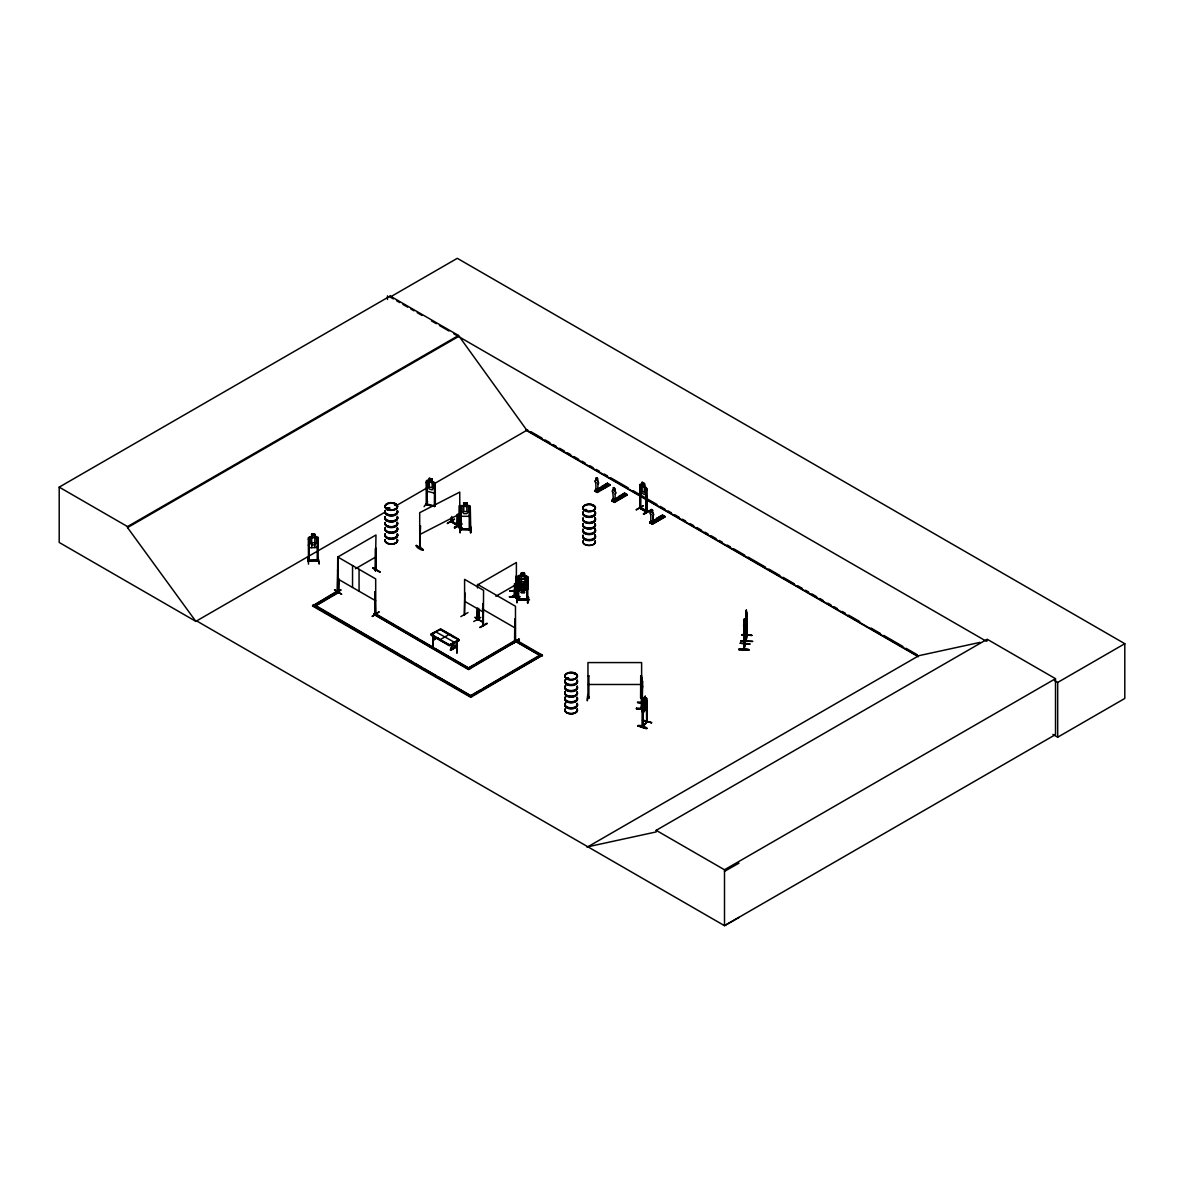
<?xml version="1.0" encoding="UTF-8"?>
<svg xmlns="http://www.w3.org/2000/svg" width="1184" height="1184" viewBox="0 0 1184 1184"><rect width="100%" height="100%" fill="white"/><g stroke="black" fill="none" stroke-linecap="round" stroke-linejoin="round"><path stroke-width="1.5" d="M642.276 726.769L643.045 725.614L642.276 726.029M647.13 721.9L642.187 726.044L643.045 726.414L642.69 704.465L642.527 726.976L647.189 721.855L646.804 699.877L646.642 722.403L647.189 721.056L646.642 721.604M642.142 690.08C643.667 674.318 639.893 708.876 642.261 690.094M744.618 630.998C745.091 620.386 744.026 641.092 743.596 633.336M746.512 622.355C748.022 606.593 744.262 641.151 746.616 622.355M744.203 620.549C744.336 624.294 744.218 613.667 744.055 623.361M646.508 708.713L636.459 708.831L636.518 708.076M636.504 708.15L641.891 708.328M738.816 649.735C748.688 647.352 755.836 652.029 738.875 649.439M738.86 649.054L748.88 649.587M740.873 640.825C758.086 641.698 755.422 641.417 740.829 641.121M597.609 490.916L598.038 484.004A2.235 1.302 59.5 0 0 597.713 480.941L597.609 481A2.235 1.302 59.5 0 1 597.95 484.064L598.038 484.004M614.807 500.832L615.236 493.92A2.235 1.302 59.5 0 0 614.896 490.872L614.896 488.888L614.807 490.916A2.235 1.302 59.5 0 1 615.132 493.98L615.236 493.92M641.24 685.27L641.462 683.656L641.462 694.549M743.7 633.41L744.706 620.608M517.911 588.788L517.926 576.386L518.977 575.454L526.599 575.868M521.212 589.78L517.911 588.729L519.11 589.691M521.197 592.533L521.315 589.691L519.672 588.744L519.672 583.712L521.315 581.61L521.315 576.593L524.394 576.697L526.036 588.951L524.394 589.795L524.497 592.651L521.197 592.533L524.512 592.577M524.497 589.943L527.798 589.025L527.812 576.697L524.408 575.735C527.058 571.591 518.548 571.532 521.315 575.69L519.672 576.534L519.672 581.566L521.315 583.771L524.394 583.875L526.036 581.773L526.036 576.741L524.512 575.646M527.679 581.877L526.776 579.094L519.051 578.843L517.911 581.551M518.77 578.058L517.882 577.822L517.956 599.992L518 598.867C521.789 598.66 541.858 600.377 517.97 599.962M518.962 575.528L521.33 575.631M517.497 596.899L516.92 602.7L517.512 596.854M516.964 602.641L518 596.47M518.932 586.391L517.926 583.608L518.932 586.391L526.673 586.583L527.798 584.008M526.895 600.258L526.806 578.118L526.732 599.992M527.694 578.354L526.791 578.325M527.516 603.056L528.123 596.795L527.516 602.597M528.079 603.07L528.656 597.254M744.1 631.457L744.381 618.744M597.713 490.857L596.011 490.013L595.789 482.717A2.235 1.302 59.5 0 1 596.114 480.038L596.011 478.129L597.121 477.744M595.626 491.138L595.73 489.48C596.721 490.368 596.188 490.191 596.262 489.244L594.975 490.768L597.002 491.922L598.29 490.398L598.468 491.449M613.416 487.601L613.208 490.013A2.235 1.302 59.5 0 0 612.868 492.707L613.401 500.151M613.919 499.382L613.179 500.21M614.185 501.838L615.665 500.432L615.665 501.38L613.194 499.707L613.978 499.826M651.052 509.89L651.141 511.814A2.235 1.302 59.5 0 0 650.815 514.492L650.712 514.552A2.235 1.302 59.5 0 1 651.052 511.873L651.17 509.623M650.815 514.492L650.8 521.789L653.509 523.224L653.509 522.277L650.652 521.315M651.614 521.552C651.17 521.419 652.132 521.212 651.304 521.981M646.212 708.668C649.039 698.886 643.119 718.806 642.172 710.474M636.459 708.861L641.817 708.728L642.335 705.205M637.599 702.408L642.557 702.586M641.639 679.882L642.024 677.84L641.58 690.538L641.417 689.325M641.358 683.716L642.246 679.246L642.276 726.828L646.76 721.796M642.72 681.229L642.187 703.562M641.58 688.378L641.906 686.602M641.269 708.787L642.32 703.059M642.646 712.65L642.246 702.364M642.32 703.118L641.462 707.618M642.927 702.438L643.696 708.787L645.872 704.199L645.25 696.31L643.637 697.968L642.734 702.793L637.554 702.304M751.929 635.482L741.968 634.668M746.009 612.158C746.778 605.853 745.802 616.612 746.216 611.921M745.728 615.976L746.719 611.965M743.937 629.281L744.055 627.786M745.076 622.133L744.973 644.614L744.618 620.15M746.986 614.008L746.63 635.956L747.03 635.098M745.95 620.653L746.26 618.877M743.759 649.158L745.017 644.54M744.588 644.466L744.736 643.149L745.091 644.496M744.721 644.007L744.055 649.75L745.121 644.096M746.201 640.544L745.639 641.047L746.69 635.334M746.69 635.394L746.112 640.233M746.26 613.845L746.053 641.106L747.119 635.453M749.916 644.259L739.911 643.208L749.916 643.8M637.658 725.881C642.276 723.483 656.084 733 637.673 725.807M646.582 728.53L637.88 725.511L646.834 728.264M460.842 616.598L467.976 612.572M604.092 486.713L602.7 486.935L603.825 487.157M603.633 486.372L603.648 487.349M619.987 496.496L621.289 496.925M621.023 497.236L621.171 496.407M514.404 591.364L514.848 590.046M514.448 596.529L514.492 583.594M387.079 508.469L387.804 509.046M387.716 509.238L388.84 508.469L387.183 508.868M395.056 504.724L394.509 504.798M395.367 504.414L394.583 504.872M431.213 633.973L431.464 635.127L449.491 645.428L458.682 640.485M458.785 640.662L458.534 639.197L440.744 628.956L431.302 633.84L431.464 635.438L449.491 645.739L458.534 640.914L458.785 639.745L440.507 629.207L431.302 634.15L449.047 644.984L450.616 644.703M433.433 634.728L433.092 647.13L432.737 634.728M457.246 640.825L456.906 653.242L456.55 640.825M584.881 510.274L585.666 509.52M586.124 510.437L585.991 509.475L585.296 510.304M586.687 510.171L585.636 510.23L586.716 510.038M586.065 509.579L586.509 510.526M592.562 505.849L593.273 506.13M574.358 674.096L575.113 673.859M575.113 674.525L574.447 674.036M595.73 491.079L596.47 491.478L596.632 489.406M613.8 499.396L613.06 500.136L613.519 499.544M650.904 521.981L651.881 521.626M341.614 594.22L334.48 589.75L341.569 594.25M482.036 621.718L474.902 617.264L482.006 621.763M416.324 545.469C432.323 553.52 415.91 549.583 416.368 545.41M423.058 550.086L416.265 545.854M451.992 645.25L450.823 649.572L451.933 645.191L456.743 645.502L456.861 646.73L450.63 650.327L450.527 649.187M596.795 489.85L595.818 490.146L596.529 489.85M613.8 499.737C613.963 501.809 612.542 499.071 613.49 499.988M642.216 703.34L642.749 701.786M514.448 590.964L514.566 596.588M645.902 498.035L646.76 495.933M646.76 495.83L646.035 498.109M317.105 547.482L318.111 544.684L317.105 547.482L309.364 547.748L308.343 545.025M469.056 516.194L470.152 513.59M470.255 513.604L469.13 516.342L461.375 516.283L460.354 513.604M747.03 635.971L747.074 613.49M518.015 581.566L519.051 578.843L526.776 579.154M435.298 490.605L434.232 493.077L427.128 491.271L426.24 488.296L427.172 491.212M613.238 487.823L614.096 487.527M447.374 523.55L454.552 519.095L447.448 523.195M636.237 509.934L643.001 505.746M643.326 505.849L636.282 509.623M340.681 589.958L334.006 593.85M473.733 621.541L480.808 617.412M337.396 592.355L337.736 570.318L338.461 592.622L337.425 592.4L337.736 556.998L375.683 578.902L375.757 614.156M338.639 591.719L337.662 591.378L315.521 604.284M375.432 613.46L374.692 613.09L375.506 613.504M477.285 608.354C475.879 622.488 478.81 625.182 478.173 608.576M477.936 608.724L477.774 620.076L478.499 618.744M514.744 640.248L515.07 641.61M307.944 557.93L308.536 564.161M450.882 521.759L451.844 521.922M458.164 514.64C460.265 519.273 455.692 527.457 458.119 524.734M457.187 525.356L457.512 514.27M451.119 521.537L458.252 525.607L457.764 524.941M460.102 532.652L459.762 505.39L459.466 527.798M646.76 512.154L639.73 508.173L639.967 507.152L640.278 508.498M640.751 507.61L646.508 510.852L646.834 512.198L646.76 488.637L640.574 484.078L639.745 484.67L640.47 494.986L639.745 491.893M587.752 694.579L587.323 700.81L587.752 694.89M746.112 641.032L745.95 615.621M744.1 649.676L744.262 622.488L744.174 649.631M375.742 569.918L376.053 569.356M376.231 548.429L375.594 570.718L376.231 548.429L375.343 548.666L375.52 570.747L375.979 569.4M479.357 609.79L478.78 619.78L479.106 609.642M452.17 645.28L450.69 644.2M456.743 645.502L450.616 649.616M420.601 546.993L419.92 548.103L420.379 525.652L420.054 548.029M387.627 508.084L387.434 508.883M388.752 508.868L387.967 508.217M431.213 634.58L439.767 629.562M431.213 634.89L449.491 644.821L458.785 640.056M585.296 509.682L585.636 510.408L584.911 510.038M568.409 678.225L567.24 678.225L568.512 677.914M567.98 678.654L568.246 677.796M429.215 480.926L427.158 480.408L434.202 482.214M427.024 482.894L426.196 482.687L427.024 482.894L426.891 504.828L427.113 504.029M432.234 479.002L429.215 478.232L429.318 481.044L427.809 481.562L427.809 486.594L429.318 489.125L432.145 489.85L433.655 488.074L433.655 483.042L432.145 481.755L432.278 478.943M432.234 481.696L435.253 483.412L435.342 504.872M434.513 484.582L435.342 484.804L434.513 484.582L434.38 506.678M427.69 501.661L424.079 506.678M427.024 504.798C425.337 504.562 427.853 502.712 426.284 504.354M427.261 504.073L435.09 506.086M434.38 505.879L435.298 505.82M308.254 560.372L318.304 560.062M308.254 561.172L309.394 561.334L308.284 561.364M646.745 722.329L646.286 697.85L642.675 701.831L645.206 696.458M643.948 699.063L644.851 697.154M642.675 712.516L646.168 708.624M651.703 722.788L642.572 720.286L651.466 722.654M588.862 697.198L587.886 697.228L588.981 697.198M588.759 696.976L588.862 698.057L588.862 675.886L587.96 675.901L588.862 675.886M641.698 698.027L640.633 698.042L641.61 696.947M470.152 507.818L469.249 507.818L469.249 529.914C474.606 530.136 455.411 529.485 461.316 529.722M464.276 614.733L464.912 592.858M482.983 603.588L483.353 625.7M308.462 537.906L309.438 536.9L318.23 537.462L318.126 561.127L308.462 561.127M527.724 600.051L518 599.666M460.354 506.441L463.773 505.509M337.973 591.349L339.009 591.26M338.935 591.896L338.224 592.281M375.269 570.614L376.053 570.155M375.343 570.54L375.979 534.976L338.047 556.88L338.21 592.77L338.047 570.2M478.499 619.543L479.357 619.41M515.81 598.009L516.742 597.831L516.402 575.794L515.691 598.112L516.476 597.654M516.002 597.476L516.742 597.032L516.061 598.216M527.694 588.996L526.702 589.928L519.08 589.706M642.542 726.399L642.586 725.614M419.743 547.038L420.379 546.756M419.743 547.837L419.698 512.687L459.762 492.085L459.762 527.294L459.007 527.694M459.007 526.895L459.836 526.451M459.954 527.502L459.244 527.842L459.096 505.746M308.358 560.372L318.318 560.254M317.416 560.343L318.318 561.053M657.845 518.784L659.207 518.444M585.236 510.23L586.124 509.83M568.246 678.565L567.18 678.58M427.202 480.349L426.196 481.118L426.24 504.665L432.486 506.19M588.063 696.947L587.886 698.027L588.981 697.998M469.352 529.692L470.255 529.722M470.122 529.144L460.398 529.174M470.255 529.914L470.048 528.863L469.13 529.914M527.798 599.459L517.97 599.163M527.798 600.258L527.694 576.741M607.303 483.472L610.086 485.026L597.313 492.514L594.782 490.857L596.07 489.14L596.307 490.087M609.612 484.774L607.481 483.368L594.59 490.975L607.954 483.634L595.374 491.434M609.301 484.611L596.529 492.056L598.468 490.502M623.391 493.861C629.799 496.658 620.638 494.364 624.678 493.106L627.268 494.956L614.511 502.445L611.788 500.906L612.587 501.38L625.33 493.876L612.246 501.172L611.98 499.826L613.268 499.071M611.95 500.891L624.678 493.106M626.81 494.69L613.726 501.986L627.106 494.764L624.989 493.713M612.454 501.172L625.3 493.876M614.185 502.253L615.665 500.432M662.374 515.292L661.234 515.898M663.144 515.721L649.986 522.958M652.34 524.29L651.555 523.831L652.369 524.305L665.112 516.801L662.522 514.951M651.718 523.816L664.92 516.298L651.777 523.846M596.011 478.129L596.114 480.038A2.235 1.302 59.5 0 0 595.685 482.776L595.789 482.717M601.605 486.639C608.014 489.436 598.867 487.142 602.893 485.884L605.29 487.423L602.893 485.884M604.047 485.203C610.456 488 601.294 485.706 605.335 484.448L607.732 485.988L605.335 484.448M606.193 483.93C612.602 486.728 603.455 484.448 607.481 483.176M607.954 483.634L595.434 491.449M609.878 484.537L596.736 492.07M613.208 490.013L613.297 489.969A2.235 1.302 59.5 0 0 612.972 492.648L612.972 492.648M612.158 500.699L613.46 499.174M618.803 496.57C625.196 499.367 616.05 497.073 620.09 495.8L622.488 497.162M621.23 495.134C627.638 497.931 618.492 495.637 622.532 494.364L624.93 495.726M614.037 502.179L627.076 494.453M652.65 512.776L652.739 512.716A2.235 1.302 59.5 0 1 653.08 515.78L652.739 522.632L652.976 515.824A2.235 1.302 59.5 0 0 652.65 512.776L652.636 510.23M652.399 524.305L649.824 522.632L651.289 521.019M656.646 518.414C663.04 521.212 653.894 518.918 657.934 517.66L660.332 519.199L657.934 517.66M659.074 517.171L660.361 516.224L662.759 517.763L660.361 516.224M649.838 522.766L662.522 515.144M651.496 523.254L651.526 521.374M649.824 521.685L652.029 523.683L653.509 522.277M338.387 570.673L337.499 570.451M372.694 568.068L380.153 572.035L372.99 567.95M337.884 591.423L339.038 592.311L315.314 606.001L339.038 591.615L337.647 590.816L312.546 606.001L470.729 697.317L542.42 655.24L515.943 639.952L468.509 668.013L473.26 665.275M333.947 594.205L341.022 590.032M338.047 592.104L338.683 580.382M375.076 613.756L375.032 591.852L375.506 614.304M372.102 616.302L379.206 611.743L372.486 616.479M515.943 598.26L516.653 575.942M513.027 595.685L520.575 599.548L513.427 595.463M478.78 618.98L479.431 618.536M514.581 641.328L514.818 619.188L515.292 641.654M511.932 643.223L518.992 639.094L512.272 643.815M513.397 642.808L519.051 639.508M519.347 639.686L513.693 643.03L519.347 639.73L518.947 639.049M487.216 623.672L479.949 627.579M479.949 627.283L487.038 623.154M196.722 620.964L195.952 621.422L59.2 542.464L59.2 487.142L390.187 296.044L458.519 335.486L526.85 430.266L918.074 656.143M390.187 296.044L390.187 297.066L457.305 258.319L1124.8 643.696L1124.8 698.456L1057.682 737.203L1052.887 734.42M59.2 487.142L127.532 526.584L458.519 335.486M738.994 917.422L724.504 925.681L196.633 620.919L195.848 621.363L127.532 527.605L458.519 336.508M195.848 621.363L384.874 512.228M396.033 505.79L426.344 488.282M434.321 483.679L527.62 429.822M355.437 568.749L375.979 556.88M457.808 524.926L451.119 520.738L451.444 522.085M312.546 606.001L313.938 604.506L472.105 696.518L438.554 677.144M457.202 524.749L451.918 521.419M454.552 527.309L460.265 524.038C441.144 535.479 476.338 515.987 454.937 527.946M454.597 527.679L460.339 524.482M373.67 614.17L468.509 668.93L517.319 640.751L468.509 669.611L373.67 614.17L375.047 613.371L469.9 668.812L435.12 648.728M373.67 614.851L375.047 614.052L375.032 591.852M642.083 482.347L644.496 483.649L645.502 488.015L645.502 493.047L644.348 494.527L642.157 493.269L641.003 490.442L641.003 485.41L642.157 485.188L642.157 482.302L644.496 483.649M639.745 484.67L639.819 508.202M640.041 486.091L640.677 486.461M645.931 487.26L646.834 488.652M478.469 584.393L516.402 562.489L516.342 597.668M646.153 511.843L646.36 489.732L647.012 511.991M646.997 490.102L646.109 489.88M639.789 508.128L646.997 512.021M495.859 596.262L516.402 584.393M432.811 633.854L435.505 632.3M643.43 513.752L650.889 510.245L643.785 514.359M643.46 514.137L650.578 510.038M433.137 639.552L436.556 637.924L433.433 640.396M457.024 645.842L450.616 650.297M450.379 650.164L456.861 646.73M476.412 663.454L515.943 640.633L539.445 654.204M480.304 690.183L470.729 695.718L541.029 654.441L542.42 655.921M483.501 688.333L502.682 677.263M505.879 675.413L539.43 656.04M312.546 605.305L470.729 696.621L542.42 655.24M587.086 847.241L918.858 655.684L979.982 642.394M587.856 846.782L656.188 831.923L656.188 830.339L987.175 639.242L1055.506 678.684L1055.506 734.583L724.504 925.681L724.504 869.781L1055.506 678.684M987.175 640.825L986.405 641.284L453.753 333.755M1054.515 680.608L1057.682 682.443L1124.8 643.696M724.504 871.38L738.994 863.121M456.595 525.178L463.743 529.263L457.009 524.956M459.466 526.998L460.191 532.726L460.354 506.382M419.698 547.896L420.379 525.652M419.698 534.591L459.762 513.989M620.105 496.555L621.008 496.481M659.014 518.858L658.112 519.08M434.424 505.672L434.632 506.486M586.465 510.408L585.177 510.408M450.231 644.762L458.534 639.804L449.742 634.728M438.198 637.614L433.107 639.404L436.452 637.821M651.748 521.641L650.771 521.241L650.652 522.914M651.274 509.386L652.34 509.727M642.616 702.911L637.554 702.6M464.631 614.91L464.587 579.361L483.56 590.313L483.338 625.33M639.967 507.951L640.041 491.567M646.286 510.807L647.071 511.251L640.751 507.832M309.187 560.609L309.187 561.408M317.401 560.861L318.304 560.861M318.126 561.127L318.2 560.062M460.398 528.893L461.316 528.922M460.398 529.973L461.316 529.914L461.212 507.818L460.295 507.818M379.827 572.153L372.649 567.743M513.131 595.582L520.25 599.666M620.845 497.132L619.898 496.718L620.83 496.288M456.698 525.06L463.403 529.381M477.448 619.513L477.522 608.206M514.818 641.092L514.818 619.188M311.747 537.788L314.826 537.684M311.747 542.805L314.826 542.716M309.276 539.238L308.358 539.253L309.29 539.43L309.157 561.112M317.297 538.986L318.215 539.164L317.297 538.986L317.208 561.098M318.111 557.634L319.088 563.791M509.638 590.727L519.702 590.668M509.712 596.988C540.718 596.351 488.341 596.603 519.761 596.958M640.707 675.901L641.61 676.094L640.707 675.901L640.603 698.012L641.58 697.776M588.063 698.027L588.862 697.79M641.713 697.45L641.758 700.81L642.231 697.85M466.955 502.786L463.654 502.726L463.773 505.568L462.115 506.471L462.115 511.503L463.773 513.649L466.851 513.649L468.494 511.503L468.494 506.471L466.851 505.568L466.851 502.815L463.773 502.815M461.464 505.568L469.056 505.568M460.295 508.01L461.212 508.01M469.249 508.01L470.152 508.01M466.955 502.726L466.955 505.479L470.255 506.367L470.818 532.726L470.388 526.85M461.316 529.352L469.13 529.352M587.96 684.485L641.61 684.485M521.315 572.997L524.394 573.1M308.284 560.565L308.388 561.364M746.616 611.862L746.63 635.956M746.127 611.936L745.713 641.092M745.713 615.917L745.713 617.545M744.04 623.332L743.7 649.72M743.715 624.545L743.596 626.173M745.713 624.782L745.831 626.81M741.924 634.876L751.973 635.305L741.909 635.024M738.86 649.468L748.88 650.031M641.58 679.72L641.743 681.037L641.906 677.825M641.684 682.428L641.343 708.816M456.713 645.561L451.8 645.413L456.861 646.05M461.212 528.922L461.109 529.973M426.329 504.414L432.634 506.012M642.542 719.99L651.496 722.654M514.892 590.964L514.966 596.632L514.907 595.212M515.01 596.129L514.848 583.594M470.285 526.451L470.344 532.652M470.773 526.85L470.803 532.682M451.341 521.582L451.193 517.926M314.826 536.781L316.468 537.625L316.468 542.657L314.826 544.862L311.747 544.966L310.104 542.864L310.104 537.832L311.747 536.885L311.644 534.043C316.498 532.815 313.893 537.432 318.23 537.521M482.983 625.492L483.235 603.44M661.234 515.706L663.632 517.068M659.074 516.979L661.471 518.326M613.652 501.409L612.927 499.396M652.029 522.928L652.029 524.098L665.082 516.816M390.187 297.066L393.369 298.901M396.551 300.736L399.733 302.571M402.9 304.406L407.666 307.159M410.848 308.994L414.03 310.83M417.212 312.665L421.978 315.418M431.509 320.923L436.274 323.676M439.456 325.511L448.988 331.002M530.817 431.657L541.991 438.11M545.188 439.96L549.983 442.727M553.165 444.562L556.362 446.412M559.558 448.248L564.354 451.015M567.55 452.865L570.732 454.715M573.929 456.55L578.724 459.318M581.921 461.168L585.103 463.003M589.898 465.771L593.095 467.621M596.292 469.456L599.474 471.306M604.269 474.074L607.466 475.909M610.663 477.759L628.23 487.897M633.011 490.664L656.972 504.488M660.154 506.338L664.949 509.105M668.146 510.94L671.343 512.79M674.54 514.64L679.32 517.393M682.517 519.243L685.714 521.093M690.494 523.846L693.691 525.696M696.888 527.546L701.683 530.314M704.88 532.149L708.062 533.999M711.258 535.834L716.054 538.602M719.25 540.452L722.432 542.287M727.228 545.054L730.424 546.904M733.621 548.74L744.795 555.192M747.992 557.042L765.56 567.18M768.742 569.03L779.93 575.483M783.112 577.318L794.301 583.786M797.483 585.621L802.278 588.389M805.475 590.239L808.672 592.074M811.869 593.924L816.649 596.692M819.846 598.527L823.043 600.377M827.823 603.144L831.02 604.98M834.217 606.83L837.414 608.665M842.209 611.432L845.391 613.282M848.588 615.118L859.762 621.585M870.95 628.038L880.526 633.558M883.723 635.408L902.889 646.464M906.071 648.314L917.26 654.767M525.8 430.118L918.31 656.735M450.986 521.789L457.912 525.74M482.273 608.99L515.469 628.156M464.587 601.265L483.56 612.217M440.951 629.651L448.277 633.884M440.951 629.962L448.277 634.195M451.208 635.882L454.138 637.569M337.736 578.902L375.683 600.806M376.63 614.97L403.507 630.48M406.66 632.3L417.73 638.694M420.897 640.514L431.953 646.908M315.536 606.119L398.608 654.086M401.805 655.921L412.994 662.389M416.191 664.224L420.986 666.992M424.183 668.842L435.357 675.294M656.188 830.339L724.504 869.781M587.96 697.998L587.96 662.581L641.61 662.581L641.684 708.846L641.906 681.57M469.056 505.509L470.255 506.426M477.285 619.735L477.211 618.862M646.73 698.368L645.206 699.152L645.25 696.31M457.261 525.4L457.276 514.418M649.661 522.795L650.43 523.224M596.544 492.085L610.026 485.011M652.251 509.786L652.621 510.541M614.407 487.941L614.777 488.696M597.21 478.01L597.58 478.78M646.05 511.828L646.36 489.732M526.776 579.094L527.798 581.862M458.785 639.76L458.815 640.514M745.787 621.6L745.95 622.799L746.394 610.1M743.774 630.228L743.937 631.442M597.683 478.721L597.609 481M311.644 536.737L308.343 537.876L308.491 561.394M319.147 563.836L318.052 557.605M1057.682 682.443L1057.682 737.203M646.627 698.338L646.627 705.516M644.422 483.694L644.348 486.446M642.246 482.45L642.246 485.144M640.677 491.937L640.5 508.543L640.426 486.594M615.473 500.314L615.473 501.084L612.809 499.47L612.809 501.069M598.29 490.398L598.29 491.153M518.784 577.851L518.651 600.007M515.543 641.506L515.469 606.252L477.522 584.348L477.522 587.989M514.951 590.165L514.951 591.364M478.721 608.398L478.647 619.794L478.469 610.012M460.472 506.412L460.472 513.649M457.912 514.788L457.764 525.74M454.478 643.252L454.478 642.335L435.505 631.694M451.844 516.476L451.918 521.996M451.592 518.444L451.666 522.129M450.941 518.074L450.941 521.804M449.742 635.038L449.742 634.121L440.256 639.597L440.256 640.514M435.209 483.368L435.209 505.065M429.363 478.292L429.363 480.985M427.158 482.717L427.261 504.636M387.508 295.837L387.508 299.463M375.18 612.957L375.284 614.259M359.063 569.312L359.063 591.216M352.551 565.552L352.551 587.456M338.935 578.754L339.038 592.311M314.826 547.556L314.826 534.028L311.644 534.102L311.747 547.659M127.532 526.584L127.532 527.605M577.289 686.69A6.364 3.67 0 0 1 570.318 691.293A6.364 3.67 0 0 1 565.641 685.802M577.2 691.782A6.26 3.611 0 0 1 571.147 696.325A6.26 3.611 0 0 1 565.094 691.782M577.289 680.652A6.364 3.67 0 0 1 570.318 685.24A6.364 3.67 0 0 1 565.641 679.764M577.289 686.38A6.364 3.67 0 0 1 570.318 690.982A6.364 3.67 0 0 1 565.641 685.492M577.289 680.341A6.364 3.67 0 0 1 570.318 684.929A6.364 3.67 0 0 1 565.641 679.453M577.215 681.022A6.275 3.626 0 0 1 571.147 685.58A6.275 3.626 0 0 1 565.094 681.022M577.2 680.001A6.26 3.611 0 0 1 571.147 684.559A6.26 3.611 0 0 1 565.094 680.001M577.215 687.06A6.275 3.626 0 0 1 571.147 691.619A6.275 3.626 0 0 1 565.094 687.06M577.2 686.054A6.26 3.611 0 0 1 571.147 690.598A6.26 3.611 0 0 1 565.094 686.054M577.23 691.915A6.29 3.626 0 0 1 571.147 696.488A6.29 3.626 0 0 1 565.079 691.915M577.289 703.918A6.364 3.67 0 0 1 570.318 708.52A6.364 3.67 0 0 1 565.641 703.03M577.185 692.684A6.246 3.611 0 0 1 571.147 697.228A6.246 3.611 0 0 1 565.108 692.684M577.185 708.994A6.246 3.611 0 0 1 571.147 713.538A6.246 3.611 0 0 1 565.108 708.994M577.23 692.181A6.29 3.626 0 0 1 571.147 696.74A6.29 3.626 0 0 1 565.079 692.181M577.289 697.879A6.364 3.67 0 0 1 570.318 702.467A6.364 3.67 0 0 1 565.641 696.991M577.289 703.607A6.364 3.67 0 0 1 570.318 708.21A6.364 3.67 0 0 1 565.641 702.719M577.289 697.568A6.364 3.67 0 0 1 570.318 702.156A6.364 3.67 0 0 1 565.641 696.68M577.215 698.249A6.275 3.626 0 0 1 571.147 702.808A6.275 3.626 0 0 1 565.094 698.249M577.2 697.228A6.26 3.611 0 0 1 571.147 701.786A6.26 3.611 0 0 1 565.094 697.228M577.215 704.288A6.275 3.626 0 0 1 571.147 708.846A6.275 3.626 0 0 1 565.094 704.288M577.2 703.281A6.26 3.611 0 0 1 571.147 707.825A6.26 3.611 0 0 1 565.094 703.281M577.23 709.349A6.29 3.626 0 0 1 571.147 713.922A6.29 3.626 0 0 1 565.079 709.349M577.23 709.142A6.29 3.626 0 0 1 571.147 713.715A6.29 3.626 0 0 1 565.079 709.142M397.424 511.044A6.364 3.67 0 0 1 391.282 515.662A6.364 3.67 0 0 1 385.14 511.044M386.783 509.401A6.364 3.67 0 0 1 389.64 508.439M397.35 511.399A6.275 3.626 0 0 1 391.282 515.972A6.275 3.626 0 0 1 385.229 511.399M386.842 509.786A6.275 3.626 0 0 1 388.145 509.209M397.424 510.733A6.364 3.67 0 0 1 391.282 515.351A6.364 3.67 0 0 1 385.14 510.733M386.783 509.076A6.364 3.67 0 0 1 389.64 508.128M397.35 510.393A6.275 3.626 0 0 1 391.282 514.951A6.275 3.626 0 0 1 385.229 510.393M386.842 508.765A6.275 3.626 0 0 1 389.654 507.832M397.35 517.452A6.275 3.626 0 0 1 391.282 522.011A6.275 3.626 0 0 1 385.229 517.452M397.424 517.082A6.364 3.67 0 0 1 391.282 521.715A6.364 3.67 0 0 1 385.14 517.082M397.424 516.772A6.364 3.67 0 0 1 391.282 521.404A6.364 3.67 0 0 1 385.14 516.772M397.35 516.431A6.275 3.626 0 0 1 391.282 520.99A6.275 3.626 0 0 1 385.229 516.431M397.336 523.062A6.26 3.611 0 0 1 391.282 527.62A6.26 3.611 0 0 1 385.244 523.062M397.35 522.573A6.275 3.626 0 0 1 391.282 527.132A6.275 3.626 0 0 1 385.229 522.573M397.336 528.626A6.26 3.611 0 0 1 391.282 533.185A6.26 3.611 0 0 1 385.244 528.626M397.35 527.62A6.275 3.626 0 0 1 391.282 532.178A6.275 3.626 0 0 1 385.229 527.62M397.35 534.68A6.275 3.626 0 0 1 391.282 539.238A6.275 3.626 0 0 1 385.229 534.68M397.424 534.31A6.364 3.67 0 0 1 391.282 538.942A6.364 3.67 0 0 1 385.14 534.31M397.424 533.999A6.364 3.67 0 0 1 391.282 538.631A6.364 3.67 0 0 1 385.14 533.999M397.35 533.658A6.275 3.626 0 0 1 391.282 538.217A6.275 3.626 0 0 1 385.229 533.658M397.424 528.271A6.364 3.67 0 0 1 391.282 532.889A6.364 3.67 0 0 1 385.14 528.271M397.424 527.96A6.364 3.67 0 0 1 391.282 532.578A6.364 3.67 0 0 1 385.14 527.96M397.35 539.726A6.275 3.626 0 0 1 391.282 544.285A6.275 3.626 0 0 1 385.229 539.726M595.167 523.609A6.231 3.596 0 0 1 589.144 528.138A6.231 3.596 0 0 1 583.12 523.609M595.212 512.835A6.275 3.626 0 0 1 589.144 517.393A6.275 3.626 0 0 1 583.076 512.835M595.212 511.814A6.275 3.626 0 0 1 589.144 516.387A6.275 3.626 0 0 1 583.076 511.814M595.197 518.873A6.26 3.611 0 0 1 589.144 523.432A6.26 3.611 0 0 1 583.09 518.873M594.649 517.63A6.364 3.67 0 0 1 589.972 523.106A6.364 3.67 0 0 1 583.002 518.518M594.649 517.319A6.364 3.67 0 0 1 589.972 522.795A6.364 3.67 0 0 1 583.002 518.207M595.212 517.867A6.275 3.626 0 0 1 589.144 522.425A6.275 3.626 0 0 1 583.076 517.867M594.649 511.577A6.364 3.67 0 0 1 589.972 517.068A6.364 3.67 0 0 1 583.002 512.465M594.649 511.266A6.364 3.67 0 0 1 589.972 516.757A6.364 3.67 0 0 1 583.002 512.154M595.197 523.935A6.26 3.611 0 0 1 589.144 528.478A6.26 3.611 0 0 1 583.09 523.935M595.182 524.482A6.246 3.611 0 0 1 589.144 529.026A6.246 3.611 0 0 1 583.105 524.482M595.167 540.836A6.231 3.596 0 0 1 589.144 545.365A6.231 3.596 0 0 1 583.12 540.836M595.212 524.186A6.29 3.626 0 0 1 589.144 528.745A6.29 3.626 0 0 1 583.076 524.186M595.212 530.062A6.275 3.626 0 0 1 589.144 534.62A6.275 3.626 0 0 1 583.076 530.062M595.212 529.041A6.275 3.626 0 0 1 589.144 533.614A6.275 3.626 0 0 1 583.076 529.041M595.212 536.1A6.275 3.626 0 0 1 589.144 540.659A6.275 3.626 0 0 1 583.076 536.1M594.649 534.857A6.364 3.67 0 0 1 589.972 540.333A6.364 3.67 0 0 1 583.002 535.745M594.649 534.546A6.364 3.67 0 0 1 589.972 540.022A6.364 3.67 0 0 1 583.002 535.434M595.212 535.094A6.275 3.626 0 0 1 589.144 539.652A6.275 3.626 0 0 1 583.076 535.094M594.649 528.804A6.364 3.67 0 0 1 589.972 534.295A6.364 3.67 0 0 1 583.002 529.692M594.649 528.493A6.364 3.67 0 0 1 589.972 533.984A6.364 3.67 0 0 1 583.002 529.381M595.212 540.97A6.29 3.626 0 0 1 589.144 545.528A6.29 3.626 0 0 1 583.076 540.97M519.998 582.558L522.174 585.814L520.087 588.848L522.884 586.465L525.607 589.025L523.535 585.888C527.768 582.75 524.231 581.018 522.84 585.266L519.998 582.558M645.102 700.01L643.696 701.594L643.696 706.626L645.102 705.042L645.102 700.01M314.278 534.546L312.295 534.62L312.295 535.523L314.278 535.449L314.278 534.546M519.702 590.372L509.638 590.86L519.702 590.357M466.304 503.318L464.32 503.318L464.32 504.221L466.304 504.221L466.304 503.318M466.851 506.471L463.773 506.471L463.773 511.503L466.851 511.503L466.851 506.471M524.394 581.714L521.315 581.61L524.394 581.729M524.394 583.86L521.315 583.771L521.315 588.788L524.394 588.892L524.394 583.86M523.846 591.127L521.863 591.053L521.863 591.956L523.846 592.015L523.846 591.127M523.846 573.53L521.863 573.47L521.863 574.358L523.846 574.432L523.846 573.53M431.642 479.387L429.822 478.928L431.642 480.29L431.642 479.387M432.145 482.658L429.318 481.947L429.318 486.979L432.145 487.69L432.145 482.658M643.948 483.975L642.557 483.161L643.948 484.863L643.948 483.975M644.348 487.334L642.157 486.076L642.157 491.108L644.348 492.366L644.348 487.334M539.652 655.24L515.943 641.55L539.652 655.24M453.738 647.84L453.738 647.84M568.009 679.024A6.29 3.626 0 0 0 577.437 675.886A6.29 3.626 0 0 0 568.009 672.749A6.29 3.626 0 0 0 568.009 679.024M568.024 679.498A6.246 3.611 0 0 0 577.392 676.375A6.246 3.611 0 0 0 568.024 673.252A6.246 3.611 0 0 0 568.024 679.498M568.009 679.231A6.29 3.626 0 0 0 577.437 676.094A6.29 3.626 0 0 0 568.009 672.941A6.29 3.626 0 0 0 568.009 679.231M388.145 509.386A6.275 3.626 0 0 0 397.558 506.249A6.275 3.626 0 0 0 388.145 503.111A6.275 3.626 0 0 0 388.145 509.386M388.16 509.904A6.26 3.611 0 0 0 397.543 506.782A6.26 3.611 0 0 0 388.16 503.644A6.26 3.611 0 0 0 388.16 509.904M391.282 526.717A6.246 3.611 0 0 0 397.321 522.188A6.29 3.626 0 0 1 391.282 526.865A6.29 3.626 0 0 1 385.214 522.292A6.246 3.611 0 0 0 391.282 526.717M388.145 509.623A6.29 3.626 0 0 0 397.572 506.471A6.29 3.626 0 0 0 388.145 503.333A6.29 3.626 0 0 0 388.145 509.623M391.282 543.93A6.231 3.596 0 0 0 397.306 539.401A6.29 3.626 0 0 1 391.282 544.092A6.29 3.626 0 0 1 385.214 539.519A6.231 3.596 0 0 0 391.282 543.93M586.006 510.807A6.26 3.611 0 0 0 595.404 507.684A6.26 3.611 0 0 0 586.006 504.547A6.26 3.611 0 0 0 586.006 510.807M586.021 511.325A6.246 3.611 0 0 0 595.389 508.188A6.246 3.611 0 0 0 586.021 505.065A6.246 3.611 0 0 0 586.021 511.325M586.006 511.044A6.29 3.626 0 0 0 595.434 507.892A6.29 3.626 0 0 0 586.006 504.754A6.29 3.626 0 0 0 586.006 511.044"/></g></svg>
